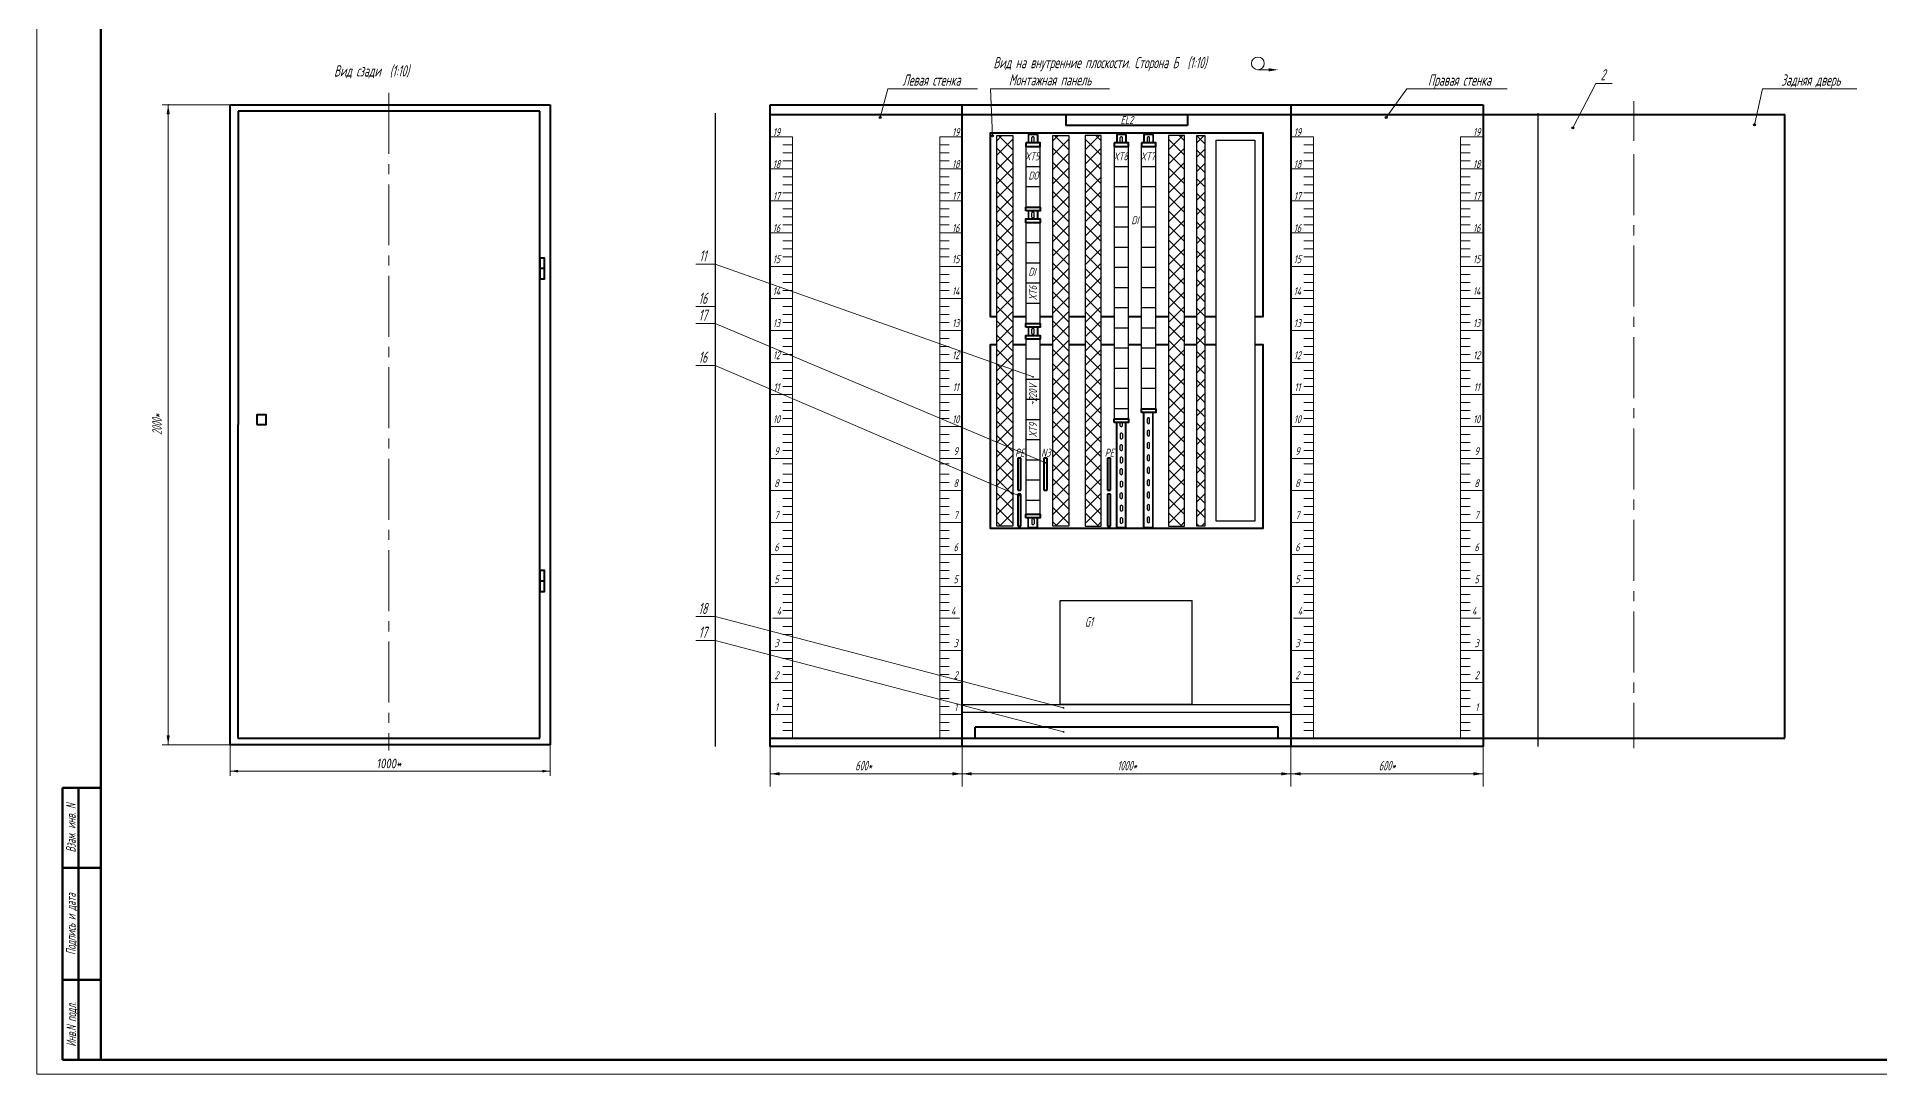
# Model space of a CAD drawing. Header units: millimetres. Extents: x -680 to 9204, y -4430 to 7779.
# Drawn here: x 919 to 1494, y -537 to -213 of the extents above; entities that cross this region are included whole.
import ezdxf
from ezdxf.enums import TextEntityAlignment as Align

# ---------------------------------------------------------------- set-up
doc = ezdxf.new("R2010")
doc.units = ezdxf.units.MM
doc.linetypes.add('CENTRE2', pattern=[28.575, 19.05, -3.175, 3.175, -3.175])
doc.linetypes.add('невидимая', pattern=[9.525, 6.35, -3.175])
doc.layers.get('Defpoints').update_dxf_attribs({"color": 33})
for name, color, linetype, lineweight in [('RAZMER', 5, 'Continuous', 20), ('text', 41, 'Continuous', 20), ('Размерная', 4, 'Continuous', 25), ('Текст_КИП', 2, 'Continuous', 25), ('Толст.рамка', 7, 'Continuous', 60), ('Тонк.рамка', 10, 'Continuous', 20), ('Тонкая', 5, 'Continuous', 20)]:
    doc.layers.add(name, color=color, linetype=linetype, lineweight=lineweight)
doc.layers.add('ТЕКСТ', color=2, linetype='Continuous')
doc.styles.add('Simplex', font='simplex.shx', dxfattribs={"width": 0.7, "oblique": 15})
doc.styles.add('ЕСКД', font='eskdw.shx', dxfattribs={"oblique": 10, "height": 3})

msp = doc.modelspace()

# ---------------------------------------------------------------- hatches: boundary and pattern name
at = {"ltscale": 0.5}
h = msp.add_hatch(color=256, dxfattribs=at)
edge = h.paths.add_edge_path()
edge.add_arc((1229.929, -319.291), 0.277, 0, 360)
h = msp.add_hatch(color=256, dxfattribs=at)
edge = h.paths.add_edge_path()
edge.add_arc((1233.906, -346.128), 0.277, 0, 360)
h = msp.add_hatch(color=256, dxfattribs=at)
edge = h.paths.add_edge_path()
edge.add_arc((1225.63, -356.371), 0.277, 0, 360)
h = msp.add_hatch(color=256, dxfattribs=at)
edge = h.paths.add_edge_path()
edge.add_arc((1239.491, -422.717), 0.277, 0, 360)
h = msp.add_hatch(color=256, dxfattribs=at)
edge = h.paths.add_edge_path()
edge.add_arc((1239.491, -430.192), 0.277, 0, 360)
at = {"layer": 'RAZMER', "ltscale": 0.9}
h = msp.add_hatch(dxfattribs=at)
h.set_pattern_fill('ANSI37', color=241, style=0)
h.set_pattern_definition([(45, (317.1428, 653.6114), (-2.245064, 2.245064), []), (135, (317.1428, 653.6114), (-2.245064, -2.245064), [])])
h.paths.add_polyline_path([(1218.585, -243.851), (1223.585, -243.851), (1223.585, -365.869), (1218.585, -365.869)])
h = msp.add_hatch(dxfattribs=at)
h.set_pattern_fill('ANSI37', color=241, style=0)
h.set_pattern_definition([(45, (334.7, 653.6114), (-2.245064, 2.245064), []), (135, (334.7, 653.6114), (-2.245064, -2.245064), [])])
h.paths.add_polyline_path([(1236.142, -243.851), (1241.142, -243.851), (1241.142, -365.869), (1236.142, -365.869)])
at = {"layer": 'Размерная', "ltscale": 0.9}
h = msp.add_hatch(dxfattribs=at)
h.set_pattern_fill('ANSI37', color=241, style=0)
h.set_pattern_definition([(135, (2152.65, 653.6114), (2.245064, 2.245064), []), (45, (2152.65, 653.6114), (2.245064, -2.245064), [])])
h.paths.add_polyline_path([(1251.208, -243.851), (1246.208, -243.851), (1246.208, -365.869), (1251.208, -365.869)])
h = msp.add_hatch(dxfattribs=at)
h.set_pattern_fill('ANSI37', color=241, style=0)
h.set_pattern_definition([(135, (2178.6867, 653.6114), (2.245064, 2.245064), []), (45, (2178.6867, 653.6114), (2.245064, -2.245064), [])])
h.paths.add_polyline_path([(1277.244, -243.851), (1272.244, -243.851), (1272.244, -365.869), (1277.244, -365.869)])
h = msp.add_hatch(dxfattribs=at)
h.set_pattern_fill('ANSI37', color=241, style=0)
h.set_pattern_definition([(45, (379.6626, 652.9937), (-2.245064, 2.245064), []), (135, (379.6626, 652.9937), (-2.245064, -2.245064), [])])
h.paths.add_polyline_path([(1281.105, -243.851), (1283.605, -243.851), (1283.605, -365.869), (1281.105, -365.869)])

# ---------------------------------------------------------------- linework, layer by layer
at = {"lineweight": 40}
for p, q in [((979.084, -434.232), (979.084, -234.232)), ((979.084, -234.232), (1079.084, -234.232)), ((1079.084, -234.232), (1079.084, -434.232)), ((1147.758, -434.732), (1147.758, -234.232)), ((1147.758, -234.232), (1370.506, -234.232)), ((1207.758, -434.732), (1207.758, -234.232)), ((1310.506, -234.232), (1310.506, -434.732)), ((1370.506, -234.232), (1370.506, -434.733)), ((1147.758, -237.232), (1370.506, -237.232)), ((1240.132, -237.232), (1240.132, -240.732)), ((1278.132, -240.732), (1240.132, -240.732)), ((1278.132, -237.232), (1278.132, -240.732)), ((1370.506, -237.232), (1464.829, -237.232)), ((1464.829, -432.173), (1464.829, -237.232)), ((1079.084, -412.173), (1079.084, -412.173)), ((1306.511, -428.678), (1211.839, -428.678)), ((1211.839, -432.173), (1211.839, -428.678)), ((1306.511, -432.173), (1306.511, -428.678)), ((1079.084, -434.232), (979.084, -434.232)), ((1370.506, -434.732), (1147.758, -434.732)), ((1370.503, -432.173), (1464.829, -432.173))]:
    msp.add_line(p, q, dxfattribs=at)
at = {"lineweight": 40, "ltscale": 0.3}
for p, q in [((981.558, -236.194), (981.529, -432.173)), ((1075.852, -236.194), (981.558, -236.194)), ((1075.852, -432.173), (1075.852, -236.194)), ((1077.309, -285.398), (1075.852, -285.398)), ((1225.133, -344.708), (1225.133, -354.708)), ((1226.133, -344.708), (1225.133, -344.708)), ((1226.133, -354.708), (1226.133, -344.708)), ((1233.311, -344.708), (1233.311, -354.708)), ((1234.311, -344.708), (1233.311, -344.708)), ((1234.311, -354.708), (1234.311, -344.708)), ((1253.152, -344.708), (1253.152, -354.708)), ((1254.152, -344.708), (1253.152, -344.708)), ((1254.152, -354.708), (1254.152, -344.708)), ((1225.133, -354.708), (1226.133, -354.708)), ((1225.133, -355.869), (1225.133, -365.869)), ((1226.133, -355.869), (1225.133, -355.869)), ((1226.133, -365.869), (1226.133, -355.869)), ((1233.311, -354.708), (1234.311, -354.708)), ((1253.152, -354.708), (1254.152, -354.708)), ((1253.152, -355.869), (1253.152, -365.869)), ((1254.152, -355.869), (1253.152, -355.869)), ((1254.152, -365.869), (1254.152, -355.869)), ((1225.133, -365.869), (1226.133, -365.869)), ((1253.152, -365.869), (1254.152, -365.869)), ((1077.309, -383.067), (1075.852, -383.067)), ((981.529, -432.173), (1075.852, -432.173)), ((1147.758, -432.173), (1370.506, -432.173))]:
    msp.add_line(p, q, dxfattribs=at)
at = {"ltscale": 0.1}
msp.add_line((1278.132, -237.232), (1240.132, -237.232), dxfattribs=at)
at = {"color": 107}
for p, q in [((1227.647, -247.323), (1227.647, -253.623)), ((1232.197, -247.323), (1227.647, -247.323)), ((1232.197, -253.623), (1232.197, -247.323)), ((1255.25, -247.323), (1255.25, -253.623)), ((1259.8, -247.323), (1255.25, -247.323)), ((1259.8, -253.623), (1259.8, -247.323)), ((1263.73, -247.323), (1263.73, -253.623)), ((1268.28, -247.323), (1263.73, -247.323)), ((1268.28, -253.623), (1268.28, -247.323)), ((1232.197, -253.623), (1227.647, -253.623)), ((1227.647, -253.623), (1227.647, -259.923)), ((1232.197, -259.923), (1232.197, -253.623)), ((1259.8, -253.623), (1255.25, -253.623)), ((1255.25, -253.623), (1255.25, -259.923)), ((1259.8, -259.923), (1259.8, -253.623)), ((1268.28, -253.623), (1263.73, -253.623)), ((1263.73, -253.623), (1263.73, -259.923)), ((1268.28, -259.923), (1268.28, -253.623)), ((1232.197, -259.923), (1227.647, -259.923)), ((1227.647, -259.923), (1227.647, -266.223)), ((1232.197, -266.223), (1232.197, -259.923)), ((1259.8, -259.923), (1255.25, -259.923)), ((1255.25, -259.923), (1255.25, -266.223)), ((1259.8, -266.223), (1259.8, -259.923)), ((1268.28, -259.923), (1263.73, -259.923)), ((1263.73, -259.923), (1263.73, -266.223)), ((1268.28, -266.223), (1268.28, -259.923)), ((1232.197, -266.223), (1227.647, -266.223)), ((1259.8, -266.223), (1255.25, -266.223)), ((1255.25, -266.223), (1255.25, -272.523)), ((1259.8, -272.523), (1259.8, -266.223)), ((1268.28, -266.223), (1263.73, -266.223)), ((1263.73, -266.223), (1263.73, -272.523)), ((1268.28, -272.523), (1268.28, -266.223)), ((1232.197, -271.088), (1227.647, -271.088)), ((1227.647, -271.088), (1227.647, -277.388)), ((1232.197, -277.388), (1232.197, -271.088)), ((1259.8, -272.523), (1255.25, -272.523)), ((1255.25, -272.523), (1255.25, -278.823)), ((1259.8, -278.823), (1259.8, -272.523)), ((1268.28, -272.523), (1263.73, -272.523)), ((1263.73, -272.523), (1263.73, -278.823)), ((1268.28, -278.823), (1268.28, -272.523)), ((1232.197, -277.388), (1227.647, -277.388)), ((1227.647, -277.388), (1227.647, -283.688)), ((1232.197, -283.688), (1232.197, -277.388)), ((1259.8, -278.823), (1255.25, -278.823)), ((1255.25, -278.823), (1255.25, -285.123)), ((1259.8, -285.123), (1259.8, -278.823)), ((1268.28, -278.823), (1263.73, -278.823)), ((1263.73, -278.823), (1263.73, -285.123)), ((1268.28, -285.123), (1268.28, -278.823)), ((1232.197, -283.688), (1227.647, -283.688)), ((1227.647, -283.688), (1227.647, -289.988)), ((1232.197, -289.988), (1232.197, -283.688)), ((1259.8, -285.123), (1255.25, -285.123)), ((1255.25, -285.123), (1255.25, -291.423)), ((1259.8, -291.423), (1259.8, -285.123)), ((1268.28, -285.123), (1263.73, -285.123)), ((1263.73, -285.123), (1263.73, -291.423)), ((1268.28, -291.423), (1268.28, -285.123)), ((1232.197, -289.988), (1227.647, -289.988)), ((1227.647, -289.988), (1227.647, -296.288)), ((1232.197, -296.288), (1232.197, -289.988)), ((1259.8, -291.423), (1255.25, -291.423)), ((1255.25, -291.423), (1255.25, -297.723)), ((1259.8, -297.723), (1259.8, -291.423)), ((1268.28, -291.423), (1263.73, -291.423)), ((1263.73, -291.423), (1263.73, -297.723)), ((1268.28, -297.723), (1268.28, -291.423)), ((1232.197, -296.288), (1227.647, -296.288)), ((1227.647, -296.288), (1227.647, -302.588)), ((1232.197, -302.588), (1232.197, -296.288)), ((1259.8, -297.723), (1255.25, -297.723)), ((1255.25, -297.723), (1255.25, -304.023)), ((1259.8, -304.023), (1259.8, -297.723)), ((1268.28, -297.723), (1263.73, -297.723)), ((1263.73, -297.723), (1263.73, -304.023)), ((1268.28, -304.023), (1268.28, -297.723)), ((1232.197, -302.588), (1227.647, -302.588)), ((1259.8, -304.023), (1255.25, -304.023)), ((1255.25, -304.023), (1255.25, -310.323)), ((1259.8, -310.323), (1259.8, -304.023)), ((1268.28, -304.023), (1263.73, -304.023)), ((1263.73, -304.023), (1263.73, -310.323)), ((1268.28, -310.323), (1268.28, -304.023)), ((1232.197, -307.452), (1227.647, -307.452)), ((1227.647, -307.452), (1227.647, -313.752)), ((1232.197, -307.452), (1227.647, -307.452)), ((1232.197, -313.752), (1232.197, -307.452)), ((1259.8, -310.323), (1255.25, -310.323)), ((1255.25, -310.323), (1255.25, -316.623)), ((1259.8, -316.623), (1259.8, -310.323)), ((1268.28, -310.323), (1263.73, -310.323)), ((1263.73, -310.323), (1263.73, -316.623)), ((1268.28, -316.623), (1268.28, -310.323)), ((1232.197, -313.752), (1227.647, -313.752)), ((1227.647, -313.752), (1227.647, -320.052)), ((1232.197, -320.052), (1232.197, -313.752)), ((1232.197, -320.052), (1227.647, -320.052)), ((1227.647, -320.052), (1227.647, -326.352)), ((1232.197, -326.352), (1232.197, -320.052)), ((1259.8, -316.623), (1255.25, -316.623)), ((1255.25, -316.623), (1255.25, -322.923)), ((1259.8, -322.923), (1259.8, -316.623)), ((1268.28, -316.623), (1263.73, -316.623)), ((1263.73, -316.623), (1263.73, -322.923)), ((1268.28, -322.923), (1268.28, -316.623)), ((1232.197, -326.352), (1227.647, -326.352)), ((1227.647, -326.352), (1227.647, -332.652)), ((1232.197, -332.652), (1232.197, -326.352)), ((1259.8, -322.923), (1255.25, -322.923)), ((1255.25, -322.923), (1255.25, -329.223)), ((1255.25, -326.073), (1255.25, -332.373)), ((1259.8, -329.223), (1259.8, -322.923)), ((1259.8, -332.373), (1259.8, -326.073)), ((1268.28, -322.923), (1263.73, -322.923)), ((1263.73, -322.923), (1263.73, -329.223)), ((1268.28, -329.223), (1268.28, -322.923)), ((1232.197, -332.652), (1227.647, -332.652)), ((1227.647, -332.652), (1227.647, -338.952)), ((1232.197, -338.952), (1232.197, -332.652)), ((1259.8, -329.223), (1255.25, -329.223)), ((1259.8, -332.373), (1255.25, -332.373)), ((1232.197, -338.952), (1227.647, -338.952)), ((1227.647, -338.952), (1227.647, -345.252)), ((1232.197, -345.252), (1232.197, -338.952)), ((1232.197, -345.252), (1227.647, -345.252)), ((1232.197, -345.252), (1227.647, -345.252)), ((1227.647, -345.252), (1227.647, -351.552)), ((1232.197, -351.552), (1232.197, -345.252)), ((1232.197, -351.552), (1227.647, -351.552)), ((1232.197, -351.552), (1227.647, -351.552)), ((1227.647, -351.552), (1227.647, -357.852)), ((1232.197, -357.852), (1232.197, -351.552)), ((1232.197, -357.852), (1227.647, -357.852)), ((1227.647, -357.852), (1227.647, -362.178)), ((1232.197, -362.178), (1227.647, -362.178)), ((1232.197, -362.178), (1232.197, -357.852)), ((1207.758, -421.598), (1310.506, -421.598)), ((1310.506, -424.087), (1207.758, -424.087))]:
    msp.add_line(p, q, dxfattribs=at)
at = {"lineweight": 30}
for p, q in [((1228.369, -243.565), (1228.369, -246.163)), ((1228.369, -243.565), (1231.417, -243.565)), ((1228.558, -243.565), (1228.558, -246.163)), ((1229.578, -245.837), (1229.578, -244.459)), ((1230.238, -245.837), (1230.238, -244.459)), ((1231.258, -243.565), (1231.258, -246.163)), ((1231.417, -243.565), (1231.417, -246.163)), ((1255.972, -243.565), (1255.972, -246.163)), ((1255.972, -243.565), (1259.02, -243.565)), ((1256.161, -243.565), (1256.161, -246.163)), ((1257.18, -245.837), (1257.18, -244.459)), ((1257.841, -245.837), (1257.841, -244.459)), ((1258.861, -243.565), (1258.861, -246.163)), ((1259.02, -243.565), (1259.02, -246.163)), ((1264.452, -243.565), (1264.452, -246.163)), ((1264.452, -243.565), (1267.499, -243.565)), ((1264.64, -243.565), (1264.64, -246.163)), ((1265.66, -245.837), (1265.66, -244.459)), ((1266.321, -245.837), (1266.321, -244.459)), ((1267.34, -243.565), (1267.34, -246.163)), ((1267.499, -243.565), (1267.499, -246.163)), ((1228.369, -267.383), (1228.369, -269.928)), ((1228.558, -267.383), (1228.558, -269.928)), ((1229.578, -269.375), (1229.578, -267.997)), ((1230.238, -269.375), (1230.238, -267.997)), ((1231.258, -267.383), (1231.258, -269.928)), ((1231.417, -267.383), (1231.417, -269.928)), ((1228.369, -303.748), (1228.369, -306.292)), ((1228.558, -303.748), (1228.558, -306.292)), ((1229.578, -305.739), (1229.578, -304.361)), ((1230.238, -305.739), (1230.238, -304.361)), ((1231.258, -303.748), (1231.258, -306.292)), ((1231.417, -303.748), (1231.417, -306.292)), ((1255.972, -366.259), (1255.972, -333.533)), ((1256.161, -366.259), (1256.161, -333.533)), ((1257.18, -334.557), (1257.18, -333.533)), ((1257.841, -334.557), (1257.841, -333.533)), ((1258.861, -366.259), (1258.861, -333.533)), ((1259.02, -366.259), (1259.02, -333.533)), ((1264.452, -366.259), (1264.452, -330.383)), ((1264.64, -366.259), (1264.64, -330.383)), ((1265.66, -333.65), (1265.66, -332.273)), ((1266.321, -333.65), (1266.321, -332.273)), ((1267.34, -366.259), (1267.34, -330.383)), ((1267.499, -366.259), (1267.499, -330.383)), ((1257.18, -337.051), (1257.18, -338.429)), ((1257.841, -337.051), (1257.841, -338.429)), ((1265.66, -337.522), (1265.66, -336.144)), ((1266.321, -337.522), (1266.321, -336.144)), ((1257.18, -342.074), (1257.18, -340.696)), ((1257.18, -344.568), (1257.18, -345.946)), ((1257.841, -342.074), (1257.841, -340.696)), ((1257.841, -344.568), (1257.841, -345.946)), ((1265.66, -341.394), (1265.66, -340.016)), ((1265.66, -345.266), (1265.66, -343.888)), ((1266.321, -341.394), (1266.321, -340.016)), ((1266.321, -345.266), (1266.321, -343.888)), ((1257.18, -349.591), (1257.18, -348.213)), ((1257.841, -349.591), (1257.841, -348.213)), ((1265.66, -349.137), (1265.66, -347.76)), ((1266.321, -349.137), (1266.321, -347.76)), ((1257.18, -352.085), (1257.18, -353.463)), ((1257.18, -357.108), (1257.18, -355.73)), ((1257.841, -352.085), (1257.841, -353.463)), ((1257.841, -357.108), (1257.841, -355.73)), ((1265.66, -353.009), (1265.66, -351.631)), ((1265.66, -356.881), (1265.66, -355.503)), ((1266.321, -353.009), (1266.321, -351.631)), ((1266.321, -356.881), (1266.321, -355.503)), ((1257.18, -359.602), (1257.18, -360.979)), ((1257.841, -359.602), (1257.841, -360.979)), ((1265.66, -360.753), (1265.66, -359.375)), ((1266.321, -360.753), (1266.321, -359.375)), ((1228.369, -366.259), (1228.369, -363.35)), ((1228.369, -366.259), (1231.417, -366.259)), ((1228.558, -366.259), (1228.558, -363.35)), ((1229.578, -363.799), (1229.578, -365.177)), ((1230.238, -363.799), (1230.238, -365.177)), ((1231.258, -366.259), (1231.258, -363.35)), ((1231.417, -366.259), (1231.417, -363.35)), ((1255.972, -366.259), (1259.02, -366.259)), ((1257.18, -363.474), (1257.18, -364.851)), ((1257.841, -363.474), (1257.841, -364.851)), ((1264.452, -366.259), (1267.499, -366.259)), ((1265.66, -364.624), (1265.66, -363.247)), ((1266.321, -364.624), (1266.321, -363.247))]:
    msp.add_line(p, q, dxfattribs=at)
at = {"color": 1}
for p, q in [((1238.449, -421.606), (1238.449, -389.106)), ((1238.449, -389.106), (1279.649, -389.106)), ((1279.649, -421.606), (1279.649, -389.106)), ((1279.649, -421.606), (1238.449, -421.606))]:
    msp.add_line(p, q, dxfattribs=at)
at = {"lineweight": 40}
for points in [[(1218.585, -300.531), (1216.675, -300.531), (1216.675, -243.031), (1301.675, -243.031), (1301.675, -300.531), (1299.177, -300.531)], [(1227.647, -300.531), (1223.585, -300.531)], [(1236.142, -300.531), (1232.197, -300.531)], [(1246.208, -300.531), (1241.142, -300.531)], [(1255.25, -300.531), (1251.208, -300.531)], [(1263.73, -300.531), (1259.8, -300.531)], [(1272.244, -300.531), (1268.28, -300.531)], [(1281.105, -300.531), (1277.244, -300.531)], [(1287.162, -300.531), (1283.605, -300.531)], [(1299.177, -309.188), (1301.675, -309.188), (1301.675, -366.688), (1216.675, -366.688), (1216.675, -309.188), (1218.585, -309.188)], [(1223.585, -309.188), (1227.647, -309.188)], [(1232.197, -309.188), (1236.142, -309.188)], [(1241.142, -309.188), (1246.208, -309.188)], [(1251.208, -309.188), (1255.25, -309.188)], [(1259.8, -309.188), (1263.73, -309.188)], [(1268.28, -309.188), (1272.244, -309.188)], [(1277.244, -309.188), (1281.105, -309.188)], [(1283.605, -309.188), (1287.162, -309.188)]]:
    msp.add_lwpolyline(points, dxfattribs=at)
at = {"lineweight": 30}
for points in [[(1218.585, -243.851), (1223.585, -243.851), (1223.585, -365.869), (1218.585, -365.869)], [(1236.142, -243.851), (1241.142, -243.851), (1241.142, -365.869), (1236.142, -365.869)], [(1251.208, -243.851), (1246.208, -243.851), (1246.208, -365.869), (1251.208, -365.869)], [(1277.244, -243.851), (1272.244, -243.851), (1272.244, -365.869), (1277.244, -365.869)], [(1281.105, -243.851), (1283.605, -243.851), (1283.605, -365.869), (1281.105, -365.869)], [(1287.162, -245.342), (1299.177, -245.342), (1299.177, -364.378), (1287.162, -364.378)]]:
    msp.add_lwpolyline(points, close=True, dxfattribs=at)
at = {"lineweight": 40}
for points in [[(1227.682, -246.163), (1227.682, -247.323), (1232.162, -247.323), (1232.162, -246.163)], [(1255.285, -246.163), (1255.285, -247.323), (1259.765, -247.323), (1259.765, -246.163)], [(1263.765, -246.163), (1263.765, -247.323), (1268.245, -247.323), (1268.245, -246.163)], [(1227.682, -267.383), (1227.682, -266.223), (1232.162, -266.223), (1232.162, -267.383)], [(1227.682, -271.088), (1227.682, -269.928), (1232.162, -269.928), (1232.162, -271.088)], [(1227.682, -303.748), (1227.682, -302.588), (1232.162, -302.588), (1232.162, -303.748)], [(1227.682, -307.452), (1227.682, -306.292), (1232.162, -306.292), (1232.162, -307.452)], [(987.388, -334.142), (990.388, -334.142), (990.388, -331.142), (987.388, -331.142)], [(1255.285, -333.533), (1255.285, -332.373), (1259.765, -332.373), (1259.765, -333.533)], [(1263.765, -330.383), (1263.765, -329.223), (1268.245, -329.223), (1268.245, -330.383)], [(1227.682, -363.35), (1227.682, -362.19), (1232.162, -362.19), (1232.162, -363.35)]]:
    msp.add_lwpolyline(points, close=True, dxfattribs=at)
at = {"lineweight": 40, "ltscale": 0.3}
for points in [[(1075.852, -288.663), (1077.309, -288.663), (1077.309, -282.133), (1075.852, -282.133)], [(1075.852, -386.332), (1077.309, -386.332), (1077.309, -379.802), (1075.852, -379.802)]]:
    msp.add_lwpolyline(points, close=True, dxfattribs=at)
at = {"ltscale": 0.1}
for centre in [(1182.136, -238.232), (1340.209, -238.232), (1398.561, -241.428), (1455.314, -240.484), (1217.307, -243.945)]:
    msp.add_circle(centre, 0.3, dxfattribs=at)
at = {"lineweight": 30}
for centre, start, end in [((1229.908, -244.574), 19.087384, 160.912616), ((1229.908, -245.723), 199.087384, 340.912616), ((1257.511, -244.574), 19.087384, 160.912616), ((1257.511, -245.723), 199.087384, 340.912616), ((1265.99, -244.574), 19.087384, 160.912616), ((1265.99, -245.723), 199.087384, 340.912616), ((1229.908, -268.111), 19.087384, 160.912616), ((1229.908, -269.26), 199.087384, 340.912616), ((1229.908, -304.476), 19.087384, 160.912616), ((1229.908, -305.625), 199.087384, 340.912616), ((1265.99, -332.387), 19.087384, 160.912616), ((1265.99, -333.536), 199.087384, 340.912616), ((1257.511, -334.443), 199.087384, 340.912616), ((1257.511, -337.166), 19.087384, 160.912616), ((1257.511, -338.315), 199.087384, 340.912616), ((1265.99, -336.259), 19.087384, 160.912616), ((1265.99, -337.408), 199.087384, 340.912616), ((1257.511, -340.811), 19.087384, 160.912616), ((1257.511, -341.96), 199.087384, 340.912616), ((1257.511, -344.682), 19.087384, 160.912616), ((1265.99, -340.13), 19.087384, 160.912616), ((1265.99, -341.279), 199.087384, 340.912616), ((1265.99, -344.002), 19.087384, 160.912616), ((1265.99, -345.151), 199.087384, 340.912616), ((1257.511, -345.831), 199.087384, 340.912616), ((1257.511, -348.327), 19.087384, 160.912616), ((1257.511, -349.477), 199.087384, 340.912616), ((1265.99, -347.874), 19.087384, 160.912616), ((1265.99, -349.023), 199.087384, 340.912616), ((1257.511, -352.199), 19.087384, 160.912616), ((1257.511, -353.348), 199.087384, 340.912616), ((1257.511, -355.844), 19.087384, 160.912616), ((1265.99, -351.746), 19.087384, 160.912616), ((1265.99, -352.895), 199.087384, 340.912616), ((1265.99, -355.618), 19.087384, 160.912616), ((1257.511, -356.993), 199.087384, 340.912616), ((1257.511, -359.716), 19.087384, 160.912616), ((1257.511, -360.865), 199.087384, 340.912616), ((1265.99, -356.767), 199.087384, 340.912616), ((1265.99, -359.489), 19.087384, 160.912616), ((1265.99, -360.638), 199.087384, 340.912616), ((1229.908, -363.913), 19.087384, 160.912616), ((1229.908, -365.062), 199.087384, 340.912616), ((1257.511, -363.588), 19.087384, 160.912616), ((1257.511, -364.737), 199.087384, 340.912616), ((1265.99, -363.361), 19.087384, 160.912616), ((1265.99, -364.51), 199.087384, 340.912616)]:
    msp.add_arc(centre, 0.35, start, end, dxfattribs=at)
at = {"layer": 'Defpoints'}
for p, q in [((1130.624, -236.901), (1130.624, -434.732)), ((1387.64, -236.901), (1387.64, -434.732))]:
    msp.add_line(p, q, dxfattribs=at)
at = {"layer": 'RAZMER', "ltscale": 0.5}
for p, q in [((1405.784, -227.625), (1398.561, -241.428)), ((1239.491, -422.717), (1130.624, -394.163)), ((1239.491, -430.192), (1130.624, -401.638))]:
    msp.add_line(p, q, dxfattribs=at)
at = {"layer": 'text'}
msp.add_line((1303.527, -223.314), (1300.117, -223.314), dxfattribs=at)
msp.add_circle((1300.171, -221.315), 2, dxfattribs=at)
at = {"layer": 'text', "linetype": 'ByBlock'}
msp.add_solid([(1303.527, -223.814), (1303.527, -222.814), (1306.527, -223.314)], dxfattribs=at)
at = {"layer": 'Толст.рамка'}
for p in [(938.708, 51.855), (1754.708, -532.649)]:
    msp.add_line(p, (938.708, -532.649), dxfattribs=at)
at = {"layer": 'Толст.рамка', "lineweight": 60}
for p, q in [((926.708, -532.649), (926.708, -447.649)), ((938.708, -447.649), (926.708, -447.649)), ((931.708, -532.649), (931.708, -447.649)), ((938.708, -472.649), (926.708, -472.649)), ((926.708, -507.649), (938.708, -507.649)), ((938.708, -532.649), (926.708, -532.649))]:
    msp.add_line(p, q, dxfattribs=at)
at = {"layer": 'Тонк.рамка'}
for q in [(918.708, 56.855), (1759.708, -537.145)]:
    msp.add_line((918.708, -537.145), q, dxfattribs=at)
at = {"layer": 'Тонкая'}
for p, q in [((1184.539, -229.232), (1182.136, -238.232)), ((1212.529, -229.232), (1184.539, -229.232)), ((1253.845, -229.232), (1216.635, -229.232)), ((1216.635, -229.232), (1217.307, -243.945)), ((1346.75, -229.232), (1340.209, -238.232)), ((1378, -229.232), (1346.75, -229.232)), ((1410.822, -227.625), (1405.784, -227.625)), ((1487.321, -229.232), (1457.772, -229.232)), ((957.847, -234.232), (979.084, -234.232)), ((959.742, -234.232), (959.742, -434.232)), ((1154.758, -244.232), (1147.758, -244.232)), ((1154.758, -246.732), (1151.758, -246.732)), ((1154.758, -432.173), (1154.758, -244.232)), ((1154.758, -432.173), (1154.758, -244.232)), ((1200.758, -432.173), (1200.758, -244.232)), ((1200.758, -432.173), (1200.758, -244.232)), ((1200.758, -244.232), (1207.758, -244.232)), ((1200.758, -246.732), (1203.758, -246.732)), ((1317.506, -244.232), (1310.506, -244.232)), ((1317.506, -246.732), (1314.506, -246.732)), ((1317.506, -432.173), (1317.506, -244.232)), ((1317.506, -432.173), (1317.506, -244.232)), ((1363.506, -432.173), (1363.506, -244.232)), ((1363.506, -432.173), (1363.506, -244.232)), ((1363.506, -244.232), (1370.506, -244.232)), ((1363.506, -246.732), (1366.506, -246.732)), ((1151.758, -249.232), (1154.758, -249.232)), ((1154.758, -251.732), (1151.758, -251.732)), ((1203.758, -249.232), (1200.758, -249.232)), ((1200.758, -251.732), (1203.758, -251.732)), ((1314.506, -249.232), (1317.506, -249.232)), ((1317.506, -251.732), (1314.506, -251.732)), ((1366.506, -249.232), (1363.506, -249.232)), ((1363.506, -251.732), (1366.506, -251.732)), ((1154.758, -254.232), (1147.758, -254.232)), ((1154.758, -256.732), (1151.758, -256.732)), ((1200.758, -254.232), (1207.758, -254.232)), ((1200.758, -256.732), (1203.758, -256.732)), ((1317.506, -254.232), (1310.506, -254.232)), ((1317.506, -256.732), (1314.506, -256.732)), ((1363.506, -254.232), (1370.506, -254.232)), ((1363.506, -256.732), (1366.506, -256.732)), ((1154.758, -264.232), (1147.758, -264.232)), ((1151.758, -259.232), (1154.758, -259.232)), ((1154.758, -261.732), (1151.758, -261.732)), ((1203.758, -259.232), (1200.758, -259.232)), ((1200.758, -261.732), (1203.758, -261.732)), ((1200.758, -264.232), (1207.758, -264.232)), ((1317.506, -264.232), (1310.506, -264.232)), ((1314.506, -259.232), (1317.506, -259.232)), ((1317.506, -261.732), (1314.506, -261.732)), ((1366.506, -259.232), (1363.506, -259.232)), ((1363.506, -261.732), (1366.506, -261.732)), ((1363.506, -264.232), (1370.506, -264.232)), ((1154.758, -266.732), (1151.758, -266.732)), ((1151.758, -269.232), (1154.758, -269.232)), ((1200.758, -266.732), (1203.758, -266.732)), ((1203.758, -269.232), (1200.758, -269.232)), ((1317.506, -266.732), (1314.506, -266.732)), ((1314.506, -269.232), (1317.506, -269.232)), ((1363.506, -266.732), (1366.506, -266.732)), ((1366.506, -269.232), (1363.506, -269.232)), ((1154.758, -274.232), (1147.758, -274.232)), ((1154.758, -271.732), (1151.758, -271.732)), ((1200.758, -271.732), (1203.758, -271.732)), ((1200.758, -274.232), (1207.758, -274.232)), ((1317.506, -274.232), (1310.506, -274.232)), ((1317.506, -271.732), (1314.506, -271.732)), ((1363.506, -271.732), (1366.506, -271.732)), ((1363.506, -274.232), (1370.506, -274.232)), ((1154.758, -276.732), (1151.758, -276.732)), ((1151.758, -279.232), (1154.758, -279.232)), ((1154.758, -281.732), (1151.758, -281.732)), ((1200.758, -276.732), (1203.758, -276.732)), ((1203.758, -279.232), (1200.758, -279.232)), ((1200.758, -281.732), (1203.758, -281.732)), ((1317.506, -276.732), (1314.506, -276.732)), ((1314.506, -279.232), (1317.506, -279.232)), ((1317.506, -281.732), (1314.506, -281.732)), ((1363.506, -276.732), (1366.506, -276.732)), ((1366.506, -279.232), (1363.506, -279.232)), ((1363.506, -281.732), (1366.506, -281.732)), ((1130.624, -283.995), (1124.624, -283.995)), ((1229.922, -319.3), (1130.624, -283.995)), ((1154.758, -284.732), (1147.758, -284.732)), ((1151.758, -287.232), (1154.758, -287.232)), ((1200.758, -284.732), (1207.758, -284.732)), ((1203.758, -287.232), (1200.758, -287.232)), ((1317.506, -284.732), (1310.506, -284.732)), ((1314.506, -287.232), (1317.506, -287.232)), ((1363.506, -284.732), (1370.506, -284.732)), ((1366.506, -287.232), (1363.506, -287.232)), ((1151.758, -289.732), (1154.758, -289.732)), ((1154.758, -292.232), (1151.758, -292.232)), ((1203.758, -289.732), (1200.758, -289.732)), ((1200.758, -292.232), (1203.758, -292.232)), ((1314.506, -289.732), (1317.506, -289.732)), ((1317.506, -292.232), (1314.506, -292.232)), ((1366.506, -289.732), (1363.506, -289.732)), ((1363.506, -292.232), (1366.506, -292.232)), ((1130.624, -297.243), (1124.624, -297.243)), ((1130.624, -297.243), (1130.624, -302.553)), ((1154.758, -294.732), (1147.758, -294.732)), ((1154.758, -297.232), (1151.758, -297.232)), ((1200.758, -294.732), (1207.758, -294.732)), ((1200.758, -297.232), (1203.758, -297.232)), ((1317.506, -294.732), (1310.506, -294.732)), ((1317.506, -297.232), (1314.506, -297.232)), ((1363.506, -294.732), (1370.506, -294.732)), ((1363.506, -297.232), (1366.506, -297.232)), ((1130.624, -302.553), (1124.624, -302.553)), ((1233.906, -346.128), (1130.624, -302.553)), ((1154.758, -304.732), (1147.758, -304.732)), ((1151.758, -299.732), (1154.758, -299.732)), ((1154.758, -302.232), (1151.758, -302.232)), ((1203.758, -299.732), (1200.758, -299.732)), ((1200.758, -302.232), (1203.758, -302.232)), ((1200.758, -304.732), (1207.758, -304.732)), ((1317.506, -304.732), (1310.506, -304.732)), ((1314.506, -299.732), (1317.506, -299.732)), ((1317.506, -302.232), (1314.506, -302.232)), ((1366.506, -299.732), (1363.506, -299.732)), ((1363.506, -302.232), (1366.506, -302.232)), ((1363.506, -304.732), (1370.506, -304.732)), ((1154.758, -307.232), (1151.758, -307.232)), ((1151.758, -309.732), (1154.758, -309.732)), ((1200.758, -307.232), (1203.758, -307.232)), ((1203.758, -309.732), (1200.758, -309.732)), ((1317.506, -307.232), (1314.506, -307.232)), ((1314.506, -309.732), (1317.506, -309.732)), ((1363.506, -307.232), (1366.506, -307.232)), ((1366.506, -309.732), (1363.506, -309.732)), ((1130.624, -315.663), (1124.624, -315.663)), ((1225.637, -356.395), (1130.624, -315.663)), ((1154.758, -314.732), (1147.758, -314.732)), ((1154.758, -312.232), (1151.758, -312.232)), ((1200.758, -312.232), (1203.758, -312.232)), ((1200.758, -314.732), (1207.758, -314.732)), ((1317.506, -314.732), (1310.506, -314.732)), ((1317.506, -312.232), (1314.506, -312.232)), ((1363.506, -312.232), (1366.506, -312.232)), ((1363.506, -314.732), (1370.506, -314.732)), ((1154.758, -317.232), (1151.758, -317.232)), ((1151.758, -319.732), (1154.758, -319.732)), ((1154.758, -322.232), (1151.758, -322.232)), ((1200.758, -317.232), (1203.758, -317.232)), ((1203.758, -319.732), (1200.758, -319.732)), ((1200.758, -322.232), (1203.758, -322.232)), ((1317.506, -317.232), (1314.506, -317.232)), ((1314.506, -319.732), (1317.506, -319.732)), ((1317.506, -322.232), (1314.506, -322.232)), ((1363.506, -317.232), (1366.506, -317.232)), ((1366.506, -319.732), (1363.506, -319.732)), ((1363.506, -322.232), (1366.506, -322.232)), ((1154.758, -324.732), (1147.758, -324.732)), ((1154.758, -327.232), (1151.758, -327.232)), ((1200.758, -324.732), (1207.758, -324.732)), ((1200.758, -327.232), (1203.758, -327.232)), ((1317.506, -324.732), (1310.506, -324.732)), ((1317.506, -327.232), (1314.506, -327.232)), ((1363.506, -324.732), (1370.506, -324.732)), ((1363.506, -327.232), (1366.506, -327.232)), ((1151.758, -329.732), (1154.758, -329.732)), ((1154.758, -332.232), (1151.758, -332.232)), ((1203.758, -329.732), (1200.758, -329.732)), ((1200.758, -332.232), (1203.758, -332.232)), ((1314.506, -329.732), (1317.506, -329.732)), ((1317.506, -332.232), (1314.506, -332.232)), ((1366.506, -329.732), (1363.506, -329.732)), ((1363.506, -332.232), (1366.506, -332.232)), ((1154.758, -334.732), (1147.758, -334.732)), ((1154.758, -337.232), (1151.758, -337.232)), ((1200.758, -334.732), (1207.758, -334.732)), ((1200.758, -337.232), (1203.758, -337.232)), ((1317.506, -334.732), (1310.506, -334.732)), ((1317.506, -337.232), (1314.506, -337.232)), ((1363.506, -334.732), (1370.506, -334.732)), ((1363.506, -337.232), (1366.506, -337.232)), ((1154.758, -344.732), (1147.758, -344.732)), ((1151.758, -339.732), (1154.758, -339.732)), ((1154.758, -342.232), (1151.758, -342.232)), ((1203.758, -339.732), (1200.758, -339.732)), ((1200.758, -342.232), (1203.758, -342.232)), ((1200.758, -344.732), (1207.758, -344.732)), ((1317.506, -344.732), (1310.506, -344.732)), ((1314.506, -339.732), (1317.506, -339.732)), ((1317.506, -342.232), (1314.506, -342.232)), ((1366.506, -339.732), (1363.506, -339.732)), ((1363.506, -342.232), (1366.506, -342.232)), ((1363.506, -344.732), (1370.506, -344.732)), ((1154.758, -346.436), (1151.758, -346.436)), ((1154.758, -349.623), (1151.758, -349.623)), ((1200.758, -346.436), (1203.758, -346.436)), ((1200.758, -349.623), (1203.758, -349.623)), ((1317.506, -346.436), (1314.506, -346.436)), ((1317.506, -349.623), (1314.506, -349.623)), ((1363.506, -346.436), (1366.506, -346.436)), ((1363.506, -349.623), (1366.506, -349.623)), ((1154.758, -354.737), (1147.758, -354.737)), ((1151.758, -352.273), (1154.758, -352.273)), ((1203.758, -352.273), (1200.758, -352.273)), ((1200.758, -354.737), (1207.758, -354.737)), ((1317.506, -354.737), (1310.506, -354.737)), ((1314.506, -352.273), (1317.506, -352.273)), ((1366.506, -352.273), (1363.506, -352.273)), ((1363.506, -354.737), (1370.506, -354.737)), ((1154.758, -357.237), (1151.758, -357.237)), ((1151.758, -359.737), (1154.758, -359.737)), ((1154.758, -362.237), (1151.758, -362.237)), ((1200.758, -357.237), (1203.758, -357.237)), ((1203.758, -359.737), (1200.758, -359.737)), ((1200.758, -362.237), (1203.758, -362.237)), ((1317.506, -357.237), (1314.506, -357.237)), ((1314.506, -359.737), (1317.506, -359.737)), ((1317.506, -362.237), (1314.506, -362.237)), ((1363.506, -357.237), (1366.506, -357.237)), ((1366.506, -359.737), (1363.506, -359.737)), ((1363.506, -362.237), (1366.506, -362.237)), ((1154.758, -364.737), (1147.758, -364.737)), ((1154.758, -367.237), (1151.758, -367.237)), ((1200.758, -364.737), (1207.758, -364.737)), ((1200.758, -367.237), (1203.758, -367.237)), ((1317.506, -364.737), (1310.506, -364.737)), ((1317.506, -367.237), (1314.506, -367.237)), ((1363.506, -364.737), (1370.506, -364.737)), ((1363.506, -367.237), (1366.506, -367.237)), ((1151.758, -369.737), (1154.758, -369.737)), ((1154.758, -372.237), (1151.758, -372.237)), ((1203.758, -369.737), (1200.758, -369.737)), ((1200.758, -372.237), (1203.758, -372.237)), ((1314.506, -369.737), (1317.506, -369.737)), ((1317.506, -372.237), (1314.506, -372.237)), ((1366.506, -369.737), (1363.506, -369.737)), ((1363.506, -372.237), (1366.506, -372.237)), ((1154.758, -374.737), (1147.758, -374.737)), ((1154.758, -377.237), (1151.758, -377.237)), ((1151.758, -379.737), (1154.758, -379.737)), ((1200.758, -374.737), (1207.758, -374.737)), ((1200.758, -377.237), (1203.758, -377.237)), ((1203.758, -379.737), (1200.758, -379.737)), ((1317.506, -374.737), (1310.506, -374.737)), ((1317.506, -377.237), (1314.506, -377.237)), ((1314.506, -379.737), (1317.506, -379.737)), ((1363.506, -374.737), (1370.506, -374.737)), ((1363.506, -377.237), (1366.506, -377.237)), ((1366.506, -379.737), (1363.506, -379.737)), ((1154.758, -384.737), (1147.758, -384.737)), ((1154.758, -384.737), (1147.758, -384.737)), ((1154.758, -382.237), (1151.758, -382.237)), ((1200.758, -382.237), (1203.758, -382.237)), ((1200.758, -384.737), (1207.758, -384.737)), ((1200.758, -384.737), (1207.758, -384.737)), ((1317.506, -384.737), (1310.506, -384.737)), ((1317.506, -384.737), (1310.506, -384.737)), ((1317.506, -382.237), (1314.506, -382.237)), ((1363.506, -382.237), (1366.506, -382.237)), ((1363.506, -384.737), (1370.506, -384.737)), ((1363.506, -384.737), (1370.506, -384.737)), ((1154.758, -387.237), (1151.758, -387.237)), ((1154.758, -387.237), (1151.758, -387.237)), ((1151.758, -389.737), (1154.758, -389.737)), ((1200.758, -387.237), (1203.758, -387.237)), ((1200.758, -387.237), (1203.758, -387.237)), ((1203.758, -389.737), (1200.758, -389.737)), ((1317.506, -387.237), (1314.506, -387.237)), ((1317.506, -387.237), (1314.506, -387.237)), ((1314.506, -389.737), (1317.506, -389.737)), ((1363.506, -387.237), (1366.506, -387.237)), ((1363.506, -387.237), (1366.506, -387.237)), ((1366.506, -389.737), (1363.506, -389.737)), ((1130.624, -394.163), (1124.624, -394.163)), ((1154.758, -394.647), (1148.527, -394.647)), ((1154.758, -394.647), (1148.527, -394.647)), ((1154.758, -392.237), (1151.758, -392.237)), ((1154.758, -392.237), (1151.758, -392.237)), ((1200.758, -392.237), (1203.758, -392.237)), ((1200.758, -392.237), (1203.758, -392.237)), ((1200.758, -394.647), (1206.989, -394.647)), ((1200.758, -394.647), (1206.989, -394.647)), ((1317.506, -394.647), (1311.275, -394.647)), ((1317.506, -394.647), (1311.275, -394.647)), ((1317.506, -392.237), (1314.506, -392.237)), ((1317.506, -392.237), (1314.506, -392.237)), ((1363.506, -392.237), (1366.506, -392.237)), ((1363.506, -392.237), (1366.506, -392.237)), ((1363.506, -394.647), (1369.737, -394.647)), ((1363.506, -394.647), (1369.737, -394.647)), ((1130.624, -401.638), (1124.624, -401.638)), ((1154.758, -397.232), (1151.758, -397.232)), ((1154.758, -397.232), (1151.758, -397.232)), ((1151.758, -399.732), (1154.758, -399.732)), ((1151.758, -399.732), (1154.758, -399.732)), ((1154.758, -402.232), (1151.758, -402.232)), ((1154.758, -402.232), (1151.758, -402.232)), ((1200.758, -397.232), (1203.758, -397.232)), ((1200.758, -397.232), (1203.758, -397.232)), ((1203.758, -399.732), (1200.758, -399.732)), ((1203.758, -399.732), (1200.758, -399.732)), ((1200.758, -402.232), (1203.758, -402.232)), ((1200.758, -402.232), (1203.758, -402.232)), ((1317.506, -397.232), (1314.506, -397.232)), ((1317.506, -397.232), (1314.506, -397.232)), ((1314.506, -399.732), (1317.506, -399.732)), ((1314.506, -399.732), (1317.506, -399.732)), ((1317.506, -402.232), (1314.506, -402.232)), ((1317.506, -402.232), (1314.506, -402.232)), ((1363.506, -397.232), (1366.506, -397.232)), ((1363.506, -397.232), (1366.506, -397.232)), ((1366.506, -399.732), (1363.506, -399.732)), ((1366.506, -399.732), (1363.506, -399.732)), ((1363.506, -402.232), (1366.506, -402.232)), ((1363.506, -402.232), (1366.506, -402.232)), ((1147.758, -404.732), (1154.758, -404.732)), ((1147.758, -404.732), (1154.758, -404.732)), ((1154.758, -407.232), (1151.758, -407.232)), ((1154.758, -407.232), (1151.758, -407.232)), ((1207.758, -404.732), (1200.758, -404.732)), ((1207.758, -404.732), (1200.758, -404.732)), ((1200.758, -407.232), (1203.758, -407.232)), ((1200.758, -407.232), (1203.758, -407.232)), ((1310.506, -404.732), (1317.506, -404.732)), ((1310.506, -404.732), (1317.506, -404.732)), ((1317.506, -407.232), (1314.506, -407.232)), ((1317.506, -407.232), (1314.506, -407.232)), ((1370.506, -404.732), (1363.506, -404.732)), ((1370.506, -404.732), (1363.506, -404.732)), ((1363.506, -407.232), (1366.506, -407.232)), ((1363.506, -407.232), (1366.506, -407.232)), ((1151.758, -409.732), (1154.758, -409.732)), ((1151.758, -409.732), (1154.758, -409.732)), ((1154.758, -412.232), (1151.758, -412.232)), ((1154.758, -412.232), (1151.758, -412.232)), ((1203.758, -409.732), (1200.758, -409.732)), ((1203.758, -409.732), (1200.758, -409.732)), ((1200.758, -412.232), (1203.758, -412.232)), ((1200.758, -412.232), (1203.758, -412.232)), ((1314.506, -409.732), (1317.506, -409.732)), ((1314.506, -409.732), (1317.506, -409.732)), ((1317.506, -412.232), (1314.506, -412.232)), ((1317.506, -412.232), (1314.506, -412.232)), ((1366.506, -409.732), (1363.506, -409.732)), ((1366.506, -409.732), (1363.506, -409.732)), ((1363.506, -412.232), (1366.506, -412.232)), ((1363.506, -412.232), (1366.506, -412.232)), ((1147.758, -414.732), (1154.758, -414.732)), ((1147.758, -414.732), (1154.758, -414.732)), ((1154.758, -417.232), (1151.758, -417.232)), ((1154.758, -417.232), (1151.758, -417.232)), ((1151.758, -419.732), (1154.758, -419.732)), ((1151.758, -419.732), (1154.758, -419.732)), ((1207.758, -414.732), (1200.758, -414.732)), ((1207.758, -414.732), (1200.758, -414.732)), ((1200.758, -417.232), (1203.758, -417.232)), ((1200.758, -417.232), (1203.758, -417.232)), ((1203.758, -419.732), (1200.758, -419.732)), ((1203.758, -419.732), (1200.758, -419.732)), ((1310.506, -414.732), (1317.506, -414.732)), ((1310.506, -414.732), (1317.506, -414.732)), ((1317.506, -417.232), (1314.506, -417.232)), ((1317.506, -417.232), (1314.506, -417.232)), ((1314.506, -419.732), (1317.506, -419.732)), ((1314.506, -419.732), (1317.506, -419.732)), ((1370.506, -414.732), (1363.506, -414.732)), ((1370.506, -414.732), (1363.506, -414.732)), ((1363.506, -417.232), (1366.506, -417.232)), ((1363.506, -417.232), (1366.506, -417.232)), ((1366.506, -419.732), (1363.506, -419.732)), ((1366.506, -419.732), (1363.506, -419.732)), ((1147.758, -424.732), (1154.758, -424.732)), ((1147.758, -424.732), (1154.758, -424.732)), ((1154.758, -422.232), (1151.758, -422.232)), ((1154.758, -422.232), (1151.758, -422.232)), ((1200.758, -422.232), (1203.758, -422.232)), ((1200.758, -422.232), (1203.758, -422.232)), ((1207.758, -424.732), (1200.758, -424.732)), ((1207.758, -424.732), (1200.758, -424.732)), ((1310.506, -424.732), (1317.506, -424.732)), ((1310.506, -424.732), (1317.506, -424.732)), ((1317.506, -422.232), (1314.506, -422.232)), ((1317.506, -422.232), (1314.506, -422.232)), ((1363.506, -422.232), (1366.506, -422.232)), ((1363.506, -422.232), (1366.506, -422.232)), ((1370.506, -424.732), (1363.506, -424.732)), ((1370.506, -424.732), (1363.506, -424.732)), ((1154.758, -427.232), (1151.758, -427.232)), ((1154.758, -427.232), (1151.758, -427.232)), ((1151.758, -429.732), (1154.758, -429.732)), ((1151.758, -429.732), (1154.758, -429.732)), ((1200.758, -427.232), (1203.758, -427.232)), ((1200.758, -427.232), (1203.758, -427.232)), ((1203.758, -429.732), (1200.758, -429.732)), ((1203.758, -429.732), (1200.758, -429.732)), ((1317.506, -427.232), (1314.506, -427.232)), ((1317.506, -427.232), (1314.506, -427.232)), ((1314.506, -429.732), (1317.506, -429.732)), ((1314.506, -429.732), (1317.506, -429.732)), ((1363.506, -427.232), (1366.506, -427.232)), ((1363.506, -427.232), (1366.506, -427.232)), ((1366.506, -429.732), (1363.506, -429.732)), ((1366.506, -429.732), (1363.506, -429.732)), ((957.847, -434.232), (979.084, -434.232)), ((979.084, -434.232), (979.084, -443.964)), ((1079.084, -434.232), (1079.084, -443.964)), ((979.084, -442.464), (1079.084, -442.464))]:
    msp.add_line(p, q, dxfattribs=at)
at = {"layer": 'Тонкая', "ltscale": 0.5}
for p, q in [((1457.772, -229.232), (1455.314, -240.484)), ((1147.758, -434.604), (1147.758, -447.232)), ((1207.758, -434.732), (1207.758, -447.232)), ((1207.758, -434.732), (1207.758, -447.232)), ((1310.506, -434.732), (1310.506, -447.232)), ((1310.506, -434.732), (1310.506, -447.232)), ((1370.506, -434.732), (1370.506, -447.232)), ((1207.758, -443.291), (1147.758, -443.291)), ((1310.506, -443.291), (1207.758, -443.291)), ((1370.506, -443.291), (1310.506, -443.291))]:
    msp.add_line(p, q, dxfattribs=at)
at = {"layer": 'Тонкая', "linetype": 'CENTRE2'}
for p, q in [((1028.705, -230.531), (1028.705, -436.028)), ((1417.667, -233.147), (1417.667, -245.483)), ((1417.667, -249.663), (1417.667, -435.33))]:
    msp.add_line(p, q, dxfattribs=at)
at = {"layer": 'Тонкая'}
msp.add_point((959.742, -234.232), dxfattribs=at)
for points in [[(959.242, -237.232), (960.242, -237.232), (959.742, -234.232)], [(959.242, -431.232), (960.242, -431.232), (959.742, -434.232)], [(981.584, -442.047), (981.584, -442.88), (979.084, -442.464)], [(1076.584, -442.047), (1076.584, -442.88), (1079.084, -442.464)]]:
    msp.add_solid(points, dxfattribs=at)
at = {"layer": 'Тонкая', "ltscale": 0.5}
for points in [[(1150.758, -442.791), (1150.758, -443.791), (1147.758, -443.291)], [(1204.758, -442.791), (1204.758, -443.791), (1207.758, -443.291)], [(1210.758, -442.791), (1210.758, -443.791), (1207.758, -443.291)], [(1307.506, -442.791), (1307.506, -443.791), (1310.506, -443.291)], [(1313.506, -442.791), (1313.506, -443.791), (1310.506, -443.291)], [(1367.506, -442.791), (1367.506, -443.791), (1370.506, -443.291)]]:
    msp.add_solid(points, dxfattribs=at)

# ---------------------------------------------------------------- texts
at = {"layer": 'text', "style": 'Simplex', "oblique": 15, "width": 0.6}
msp.add_text('Вид сзади  (1:10)', height=3.5, dxfattribs=at).set_placement((1011.558, -225.411))
for s, p in [('Вид на внутренние плоскости. Сторона Б  (1:10)', (1250.842, -222.815)), ('2', (1407.97, -226.606)), ('Левая стенка', (1198.207, -228.259)), ('Монтажная панель', (1235.24, -228.213)), ('Правая стенка', (1363.148, -228.259)), ('Задняя дверь', (1472.917, -228.259)), ('11', (1126.753, -283.196)), ('16', (1126.753, -296.445)), ('17', (1126.753, -301.755)), ('16', (1126.753, -314.864)), ('18', (1126.753, -393.365)), ('17', (1126.753, -400.84))]:
    msp.add_text(s, height=3.5, dxfattribs=at).set_placement(p, align=Align.CENTER)
msp.add_text('2000*', height=3, rotation=90, dxfattribs=at).set_placement((957.721, -334.146), align=Align.CENTER)
at = {"layer": 'text', "insert": (1028.705, -440.066), "char_height": 3, "attachment_point": 5, "style": 'ЕСКД'}
msp.add_mtext('1000*', dxfattribs=at)
at = {"layer": 'ТЕКСТ', "style": 'Simplex', "oblique": 15, "width": 0.6}
for s, p in [('PE', (1225.759, -344.22)), ('N3', (1233.938, -344.22)), ('PE', (1253.779, -344.22))]:
    msp.add_text(s, height=2.5, dxfattribs=at).set_placement(p, align=Align.CENTER)
at = {"layer": 'Текст_КИП', "style": 'Simplex', "oblique": 15, "width": 0.6}
for s, p in [('19', (1149.758, -244.032)), ('19', (1205.758, -244.032)), ('EL2', (1259.255, -240.278)), ('19', (1312.506, -244.032)), ('19', (1368.506, -244.032)), ('18', (1149.758, -254.032)), ('18', (1205.758, -254.032)), ('XT5', (1229.618, -251.602)), ('XT8', (1257.279, -251.602)), ('XT7', (1265.759, -251.602)), ('18', (1312.506, -254.032)), ('18', (1368.506, -254.032)), ('17', (1149.758, -264.032)), ('17', (1205.758, -264.032)), ('17', (1312.506, -264.032)), ('17', (1368.506, -264.032)), ('16', (1149.758, -274.032)), ('16', (1205.758, -274.032)), ('16', (1312.506, -274.032)), ('16', (1368.506, -274.032)), ('15', (1149.758, -283.732)), ('15', (1205.758, -283.732)), ('15', (1312.506, -283.732)), ('15', (1368.506, -283.732)), ('14', (1149.758, -293.732)), ('14', (1205.758, -293.732)), ('14', (1312.506, -293.732)), ('14', (1368.506, -293.732)), ('13', (1149.758, -303.732)), ('13', (1205.758, -303.732)), ('13', (1312.506, -303.732)), ('13', (1368.506, -303.732)), ('12', (1149.758, -313.732)), ('12', (1205.758, -313.732)), ('12', (1312.506, -313.732)), ('12', (1368.506, -313.732)), ('11', (1149.758, -323.732)), ('11', (1205.758, -323.732)), ('11', (1312.506, -323.732)), ('11', (1368.506, -323.732)), ('10', (1149.758, -333.732)), ('10', (1205.758, -333.732)), ('10', (1312.506, -333.732)), ('10', (1368.506, -333.732)), ('9', (1149.758, -343.732)), ('9', (1205.758, -343.732)), ('9', (1312.506, -343.732)), ('9', (1368.506, -343.732)), ('8', (1149.758, -353.737)), ('8', (1205.758, -353.737)), ('8', (1312.506, -353.737)), ('8', (1368.506, -353.737)), ('7', (1149.758, -363.737)), ('7', (1205.758, -363.737)), ('7', (1312.506, -363.737)), ('7', (1368.506, -363.737)), ('6', (1149.758, -373.737)), ('6', (1205.758, -373.737)), ('6', (1312.506, -373.737)), ('6', (1368.506, -373.737)), ('5', (1149.758, -383.737)), ('5', (1205.758, -383.737)), ('5', (1312.506, -383.737)), ('5', (1368.506, -383.737)), ('4', (1150.527, -393.647)), ('4', (1150.527, -393.647)), ('4', (1204.989, -393.647)), ('4', (1204.989, -393.647)), ('4', (1313.275, -393.647)), ('4', (1313.275, -393.647)), ('4', (1367.737, -393.647)), ('4', (1367.737, -393.647)), ('3', (1149.758, -403.732)), ('3', (1149.758, -403.732)), ('3', (1205.758, -403.732)), ('3', (1205.758, -403.732)), ('3', (1312.506, -403.732)), ('3', (1312.506, -403.732)), ('3', (1368.506, -403.732)), ('3', (1368.506, -403.732)), ('2', (1149.758, -413.732)), ('2', (1149.758, -413.732)), ('2', (1205.758, -413.732)), ('2', (1205.758, -413.732)), ('2', (1312.506, -413.732)), ('2', (1312.506, -413.732)), ('2', (1368.506, -413.732)), ('2', (1368.506, -413.732)), ('1', (1149.758, -423.732)), ('1', (1149.758, -423.732)), ('1', (1205.758, -423.732)), ('1', (1205.758, -423.732)), ('1', (1368.506, -423.732)), ('1', (1368.506, -423.732))]:
    msp.add_text(s, height=2.5, dxfattribs=at).set_placement(p, align=Align.CENTER)
at = {"layer": 'Текст_КИП', "linetype": 'ByBlock', "lineweight": -3, "style": 'Simplex', "oblique": 15, "width": 0.6}
for s, p in [('DО', (1228.47, -257.613)), ('DI', (1260.619, -271.549)), ('DI', (1228.47, -287.678))]:
    msp.add_text(s, height=2.5, dxfattribs=at).set_placement(p)
at = {"layer": 'Текст_КИП', "style": 'Simplex', "oblique": 15, "width": 0.6}
for s, p in [('XT6', (1231.166, -293.138)), ('XT9', (1231.166, -335.949))]:
    msp.add_text(s, height=2.5, rotation=90, dxfattribs=at).set_placement(p, align=Align.CENTER)
at = {"layer": 'Текст_КИП', "linetype": 'ByBlock', "lineweight": -3, "style": 'Simplex', "oblique": 15, "width": 0.6}
msp.add_text('~220V', height=2.5, rotation=90, dxfattribs=at).set_placement((1231.166, -328.333))
at = {"layer": 'Текст_КИП', "linetype": 'невидимая', "lineweight": -3, "style": 'Simplex', "oblique": 15, "width": 0.6}
msp.add_text('G1', height=3, dxfattribs=at).set_placement((1246.081, -397.311))
at = {"layer": 'Текст_КИП', "style": 'Simplex', "oblique": 15, "width": 0.6}
for s, p in [('600*', (1174.369, -442.245)), ('1000*', (1256.236, -442.245)), ('600*', (1337.933, -442.245))]:
    msp.add_text(s, height=3, dxfattribs=at).set_placement(p)
at = {"layer": 'Текст_КИП', "ltscale": 0.02, "style": 'Simplex', "oblique": 15, "width": 0.6}
for s, p in [('Взам. инв. N', (930.838, -460.277)), ('Подпись и дата', (930.838, -490.277)), ('Инв.N подл.', (930.975, -521.649))]:
    msp.add_text(s, height=3, rotation=90, dxfattribs=at).set_placement(p, align=Align.CENTER)

doc.saveas('drawing.dxf')
